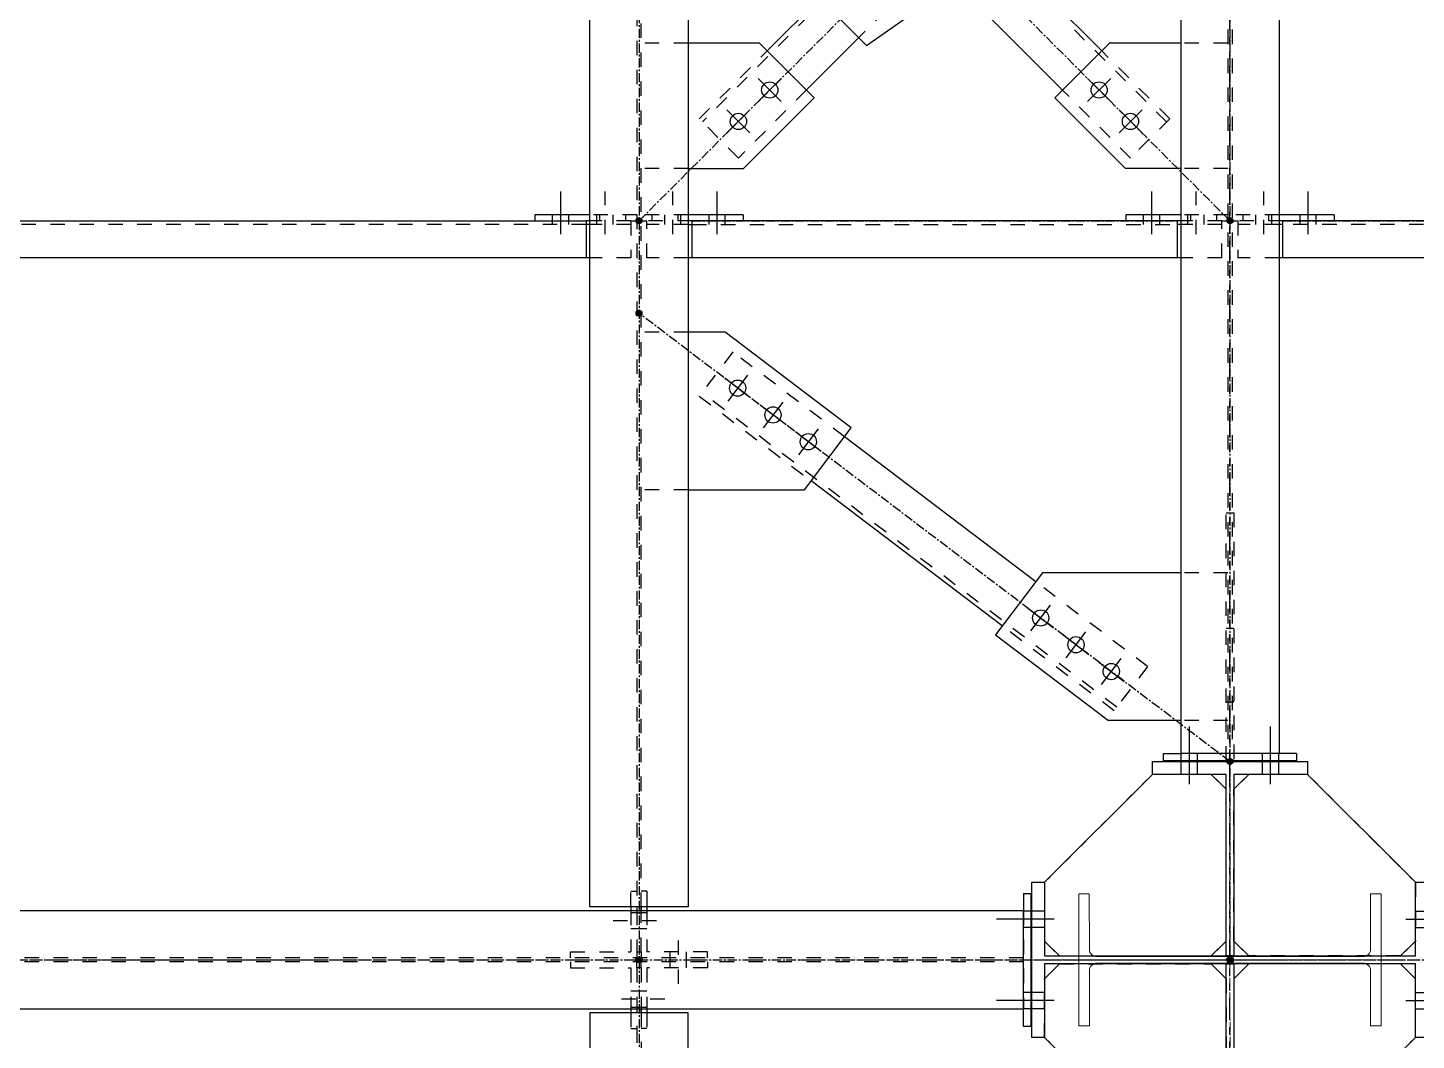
# Model space of a CAD drawing. Header units: inches. Extents: x 209270 to 234360, y -180214 to -150194.
# Drawn here: x 223884 to 225764, y -158372 to -157002 of the extents above; entities that cross this region are included whole.
import ezdxf

# ---------------------------------------------------------------- set-up
doc = ezdxf.new("R2010")
doc.units = ezdxf.units.IN
doc.header["$LTSCALE"] = 10
doc.header["$MEASUREMENT"] = 0
for name, pattern in [('CENTER', [2, 1.25, -0.25, 0.25, -0.25]), ('DXK_LINE_DOT2', [3.9198, 1.9599, -1.9599]), ('DXK_LINE_DOT5', [7.8785, 2.979, -0.9799, 0.9799, -0.9799, 0.9799, -0.9799])]:
    doc.linetypes.add(name, pattern=pattern)
for name, color, linetype in [('$AUDIT_BAD_LAYER1', 7, 'Continuous'), ('_STR_0', 7, 'Continuous'), ('_STR_1', 7, 'Continuous'), ('_STR_2', 7, 'Continuous'), ('_STR_4', 7, 'Continuous')]:
    doc.layers.add(name, color=color, linetype=linetype)
doc.layers.add('CEN', color=1, linetype='CENTER', lineweight=9)
doc.layers.add('MAIN OBJECT', color=2, linetype='Continuous', lineweight=18)

# ---------------------------------------------------------------- blocks, each defined once
blk = doc.blocks.new('A$C426f7GU6TT')
at = {"layer": 'CEN'}
for p, q in [((0, 235.7), (0, -235.7)), ((-235.7, 0), (235.7, 0))]:
    blk.add_line(p, q, dxfattribs=at)
blk.add_circle((0, 0), 5, dxfattribs=at)
at = {"layer": 'MAIN OBJECT'}
blk.add_lwpolyline([(4.4, -180.2, 0.414214), (14.6, -190.4), (89.4, -190.4), (89.4, -204.7), (-89.4, -204.7), (-89.4, -190.4), (-14.6, -190.4, 0.414214), (-4.4, -180.2), (-4.4, 180.2, 0.414214), (-14.6, 190.4), (-89.4, 190.4), (-89.4, 204.7), (89.4, 204.7), (89.4, 190.4), (14.6, 190.4, 0.414214), (4.4, 180.2), (4.4, -180.2)], format="xyb", dxfattribs=at)
blk = doc.blocks.new('GridLine-116860372-116903 - 114867')
at = {"layer": '_STR_2', "color": 7, "linetype": 'DXK_LINE_DOT5'}
blk.add_line((225511.9, -165356.7), (225511.9, -153191), dxfattribs=at)
blk = doc.blocks.new('GridLine-116860372-116906 - 114867')
at = {"layer": '_STR_2', "color": 7, "linetype": 'DXK_LINE_DOT5'}
blk.add_line((211379.7, -158263.7), (228961.1, -158263.7), dxfattribs=at)
blk = doc.blocks.new('Part-116860372-114957 - 114867')
at = {"layer": '_STR_2', "color": 2, "linetype": 'Continuous'}
for p, q in [((225506.5, -158269.1), (225506.5, -158269.1)), ((225506.5, -158514.6), (225506.5, -158269.1)), ((225506.5, -158269.1), (225517.3, -158269.1)), ((225517.3, -158269.1), (225517.3, -158269.1)), ((225517.3, -158269.1), (225517.3, -158514.6)), ((225406.9, -158514.6), (225406.9, -158514.6)), ((225406.9, -158532), (225406.9, -158514.6)), ((225406.9, -158514.6), (225506.5, -158514.6)), ((225506.5, -158514.6), (225506.5, -158514.6)), ((225517.3, -158514.6), (225517.3, -158514.6)), ((225517.3, -158514.6), (225616.9, -158514.6)), ((225616.9, -158514.6), (225616.9, -158514.6)), ((225616.9, -158514.6), (225616.9, -158532)), ((225406.9, -158532), (225406.9, -158532)), ((225616.9, -158532), (225406.9, -158532)), ((225616.9, -158532), (225616.9, -158532))]:
    blk.add_line(p, q, dxfattribs=at)
blk = doc.blocks.new('Part-116860372-114980 - 114867')
at = {"layer": '_STR_4', "linetype": 'Continuous'}
blk.add_hatch(color=4, dxfattribs=at).paths.add_polyline_path([(225511.9, -158267.7, -1), (225511.9, -158259.7, -1)])
at = {"layer": '_STR_4', "color": 4, "linetype": 'CENTER'}
blk.add_line((225511.9, -158263.7), (228511.9, -158263.7), dxfattribs=at)
at = {"layer": '_STR_4', "color": 4, "linetype": 'Continuous'}
blk.add_circle((225511.9, -158263.7), 4, dxfattribs=at)
blk = doc.blocks.new('Part-116860372-114974 - 114867')
at = {"layer": '_STR_4', "linetype": 'Continuous'}
blk.add_hatch(color=4, dxfattribs=at).paths.add_polyline_path([(224711.9, -158267.7, -1), (224711.9, -158259.7, -1)])
at = {"layer": '_STR_1', "color": 6, "linetype": 'DXK_LINE_DOT2'}
for p, q in [((224709, -155373.7), (224709, -158192.1)), ((224714.7, -158192.1), (224714.7, -156455.7)), ((224709, -158197.1), (224709, -158252.8)), ((224714.7, -158252.8), (224714.7, -158197.1)), ((224709, -158252.8), (224714.7, -158252.8))]:
    blk.add_line(p, q, dxfattribs=at)
at = {"layer": '_STR_2', "color": 2, "linetype": 'Continuous'}
for p, q in [((224645.3, -158192.1), (224645.3, -155368.7)), ((224778.5, -155368.7), (224778.5, -158192.1)), ((224778.5, -158192.1), (224645.3, -158192.1)), ((224709, -158192.1), (224709, -158197.1)), ((224714.7, -158197.1), (224714.7, -158192.1))]:
    blk.add_line(p, q, dxfattribs=at)
at = {"layer": '_STR_4', "color": 4, "linetype": 'CENTER'}
blk.add_line((224711.9, -155263.7), (224711.9, -158263.7), dxfattribs=at)
at = {"layer": '_STR_4', "color": 4, "linetype": 'Continuous'}
blk.add_circle((224711.9, -158263.7), 4, dxfattribs=at)
blk = doc.blocks.new('Part-116860372-114976 - 114867')
at = {"layer": '_STR_4', "linetype": 'Continuous'}
for points in [[(224711.9, -158267.7, -1), (224711.9, -158259.7, -1)], [(224711.9, -160067.7, -1), (224711.9, -160059.7, -1)]]:
    blk.add_hatch(color=4, dxfattribs=at).paths.add_polyline_path(points)
at = {"layer": '_STR_1', "color": 6, "linetype": 'DXK_LINE_DOT2'}
for p, q in [((224709, -158274.5), (224709, -158356.5)), ((224714.7, -158274.5), (224709, -158274.5)), ((224714.7, -158274.5), (224714.7, -158330.3)), ((224714.7, -158335.3), (224714.7, -159933.7)), ((224709, -158356.5), (224709, -159933.7)), ((224645.3, -159938.7), (224645.3, -160050.7)), ((224709, -159938.7), (224709, -160050.7)), ((224714.7, -159938.7), (224714.7, -160050.7)), ((224778.5, -159938.7), (224778.5, -160050.7)), ((224778.5, -160050.7), (224645.3, -160050.7))]:
    blk.add_line(p, q, dxfattribs=at)
at = {"layer": '_STR_2', "color": 2, "linetype": 'Continuous'}
for p, q in [((224709, -158330.3), (224709, -158335.3)), ((224714.7, -158330.3), (224714.7, -158335.3)), ((224645.3, -158335.3), (224645.3, -159938.7)), ((224778.5, -158335.3), (224645.3, -158335.3)), ((224778.5, -159938.7), (224778.5, -158335.3)), ((224778.5, -159933.7), (224645.3, -159933.7)), ((224709, -159933.7), (224709, -159938.7)), ((224714.7, -159933.7), (224714.7, -159938.7))]:
    blk.add_line(p, q, dxfattribs=at)
at = {"layer": '_STR_4', "color": 4, "linetype": 'CENTER'}
blk.add_line((224711.9, -158263.7), (224711.9, -160063.7), dxfattribs=at)
at = {"layer": '_STR_4', "color": 4, "linetype": 'Continuous'}
for centre in [(224711.9, -158263.7), (224711.9, -160063.7)]:
    blk.add_circle(centre, 4, dxfattribs=at)
blk = doc.blocks.new('Part-116860372-114956 - 114867')
at = {"layer": '_STR_4', "linetype": 'Continuous'}
blk.add_hatch(color=4, dxfattribs=at).paths.add_polyline_path([(225511.9, -158267.7, -1), (225511.9, -158259.7, -1)])
at = {"layer": '_STR_2', "color": 2, "linetype": 'Continuous'}
for p, q in [((225243.5, -158368.7), (225243.5, -158158.7)), ((225243.5, -158158.7), (225260.9, -158158.7)), ((225260.9, -158158.7), (225260.9, -158258.3)), ((225762.8, -158158.7), (225780.2, -158158.7)), ((225762.8, -158258.3), (225762.8, -158158.7)), ((225780.2, -158158.7), (225780.2, -158368.7)), ((225260.9, -158258.3), (225762.8, -158258.3)), ((225762.8, -158269.1), (225260.9, -158269.1)), ((225260.9, -158269.1), (225260.9, -158368.7)), ((225762.8, -158368.7), (225762.8, -158269.1)), ((225260.9, -158368.7), (225243.5, -158368.7)), ((225780.2, -158368.7), (225762.8, -158368.7))]:
    blk.add_line(p, q, dxfattribs=at)
at = {"layer": '_STR_4', "color": 4, "linetype": 'CENTER'}
blk.add_line((225511.9, -158263.7), (225511.9, -158263.7), dxfattribs=at)
at = {"layer": '_STR_4', "color": 4, "linetype": 'Continuous'}
blk.add_circle((225511.9, -158263.7), 4, dxfattribs=at)
blk = doc.blocks.new('Part-116860372-114958 - 114867')
at = {"layer": '_STR_2', "color": 2, "linetype": 'Continuous'}
for p, q in [((225406.9, -157995.3), (225406.9, -157995.3)), ((225406.9, -157995.3), (225616.9, -157995.3)), ((225406.9, -158012.7), (225406.9, -157995.3)), ((225406.9, -158012.7), (225406.9, -158012.7)), ((225506.5, -158012.7), (225406.9, -158012.7)), ((225506.5, -158012.7), (225506.5, -158012.7)), ((225506.5, -158258.3), (225506.5, -158012.7)), ((225517.3, -158012.7), (225517.3, -158012.7)), ((225616.9, -158012.7), (225517.3, -158012.7)), ((225517.3, -158012.7), (225517.3, -158258.3)), ((225616.9, -157995.3), (225616.9, -157995.3)), ((225616.9, -157995.3), (225616.9, -158012.7)), ((225616.9, -158012.7), (225616.9, -158012.7)), ((225506.5, -158258.3), (225506.5, -158258.3)), ((225517.3, -158258.3), (225506.5, -158258.3)), ((225517.3, -158258.3), (225517.3, -158258.3))]:
    blk.add_line(p, q, dxfattribs=at)
blk = doc.blocks.new('Part-116860372-114973 - 114867')
at = {"layer": '_STR_4', "linetype": 'Continuous'}
blk.add_hatch(color=4, dxfattribs=at).paths.add_polyline_path([(225511.9, -158267.7, -1), (225511.9, -158259.7, -1)])
at = {"layer": '_STR_1', "color": 6, "linetype": 'DXK_LINE_DOT2'}
for p, q in [((225232.5, -158260.8), (223706.9, -158260.8)), ((225232.5, -158266.5), (223706.9, -158266.5))]:
    blk.add_line(p, q, dxfattribs=at)
at = {"layer": '_STR_2', "color": 2, "linetype": 'Continuous'}
for p, q in [((225232.5, -158197.1), (223701.9, -158197.1)), ((225232.5, -158330.3), (225232.5, -158197.1)), ((225232.5, -158330.3), (223701.9, -158330.3))]:
    blk.add_line(p, q, dxfattribs=at)
at = {"layer": '_STR_4', "color": 4, "linetype": 'CENTER'}
blk.add_line((223611.9, -158263.7), (225511.9, -158263.7), dxfattribs=at)
at = {"layer": '_STR_4', "color": 4, "linetype": 'Continuous'}
blk.add_circle((225511.9, -158263.7), 4, dxfattribs=at)
blk = doc.blocks.new('Part-116860372-114975 - 114867')
at = {"layer": '_STR_4', "linetype": 'Continuous'}
blk.add_hatch(color=4, dxfattribs=at).paths.add_polyline_path([(225511.9, -158267.7, -1), (225511.9, -158259.7, -1)])
at = {"layer": '_STR_1', "color": 6, "linetype": 'DXK_LINE_DOT2'}
for p, q in [((225509, -155280.1), (225509, -157984.3)), ((225514.7, -155280.1), (225514.7, -157984.3))]:
    blk.add_line(p, q, dxfattribs=at)
at = {"layer": '_STR_2', "color": 2, "linetype": 'Continuous'}
for p, q in [((225445.3, -155280.1), (225445.3, -157984.3)), ((225578.5, -155280.1), (225578.5, -157984.3)), ((225578.5, -157984.3), (225445.3, -157984.3))]:
    blk.add_line(p, q, dxfattribs=at)
at = {"layer": '_STR_4', "color": 4, "linetype": 'CENTER'}
blk.add_line((225511.9, -155263.7), (225511.9, -158263.7), dxfattribs=at)
at = {"layer": '_STR_4', "color": 4, "linetype": 'Continuous'}
blk.add_circle((225511.9, -158263.7), 4, dxfattribs=at)
blk = doc.blocks.new('Bolt-116860372-115869 - 114867')
at = {"layer": '_STR_2', "color": 1, "linetype": 'Continuous'}
for p, q in [((225456.9, -158025.7), (225456.9, -157947.7)), ((225456.9, -158025.7), (225456.9, -157947.7)), ((225566.9, -158025.7), (225566.9, -157947.7)), ((225566.9, -158025.7), (225566.9, -157947.7)), ((225445.9, -157994.3), (225445.9, -157984.3)), ((225445.9, -157994.3), (225445.9, -157984.3)), ((225467.9, -157994.3), (225467.9, -157984.3)), ((225467.9, -157994.3), (225467.9, -157984.3)), ((225555.9, -157994.3), (225555.9, -157984.3)), ((225555.9, -157994.3), (225555.9, -157984.3)), ((225577.9, -157994.3), (225577.9, -157984.3)), ((225577.9, -157994.3), (225577.9, -157984.3)), ((225445.9, -158012.7), (225445.9, -157995.3)), ((225445.9, -158012.7), (225445.9, -157995.3)), ((225467.9, -158012.7), (225467.9, -157995.3)), ((225467.9, -158012.7), (225467.9, -157995.3)), ((225555.9, -158012.7), (225555.9, -157995.3)), ((225555.9, -158012.7), (225555.9, -157995.3)), ((225577.9, -158012.7), (225577.9, -157995.3)), ((225577.9, -158012.7), (225577.9, -157995.3))]:
    blk.add_line(p, q, dxfattribs=at)
blk = doc.blocks.new('Bolt-116860372-115446 - 114867')
at = {"layer": '_STR_1', "color": 1, "linetype": 'DXK_LINE_DOT2'}
for p, q in [((224701, -158305.5), (224709, -158305.5)), ((224709, -158305.5), (224714.7, -158305.5)), ((224714.7, -158305.5), (224722.7, -158305.5)), ((224688, -158316.5), (224756, -158316.5)), ((224701, -158327.5), (224709, -158327.5)), ((224709, -158327.5), (224714.7, -158327.5)), ((224714.7, -158327.5), (224722.7, -158327.5))]:
    blk.add_line(p, q, dxfattribs=at)
blk = doc.blocks.new('Part-116860372-115053 - 114867')
at = {"layer": '_STR_4', "linetype": 'Continuous'}
for points in [[(223611.9, -157267.7, -1), (223611.9, -157259.7, -1)], [(224711.9, -157267.7, -1), (224711.9, -157259.7, -1)]]:
    blk.add_hatch(color=4, dxfattribs=at).paths.add_polyline_path(points)
at = {"layer": '_STR_1', "color": 6, "linetype": 'DXK_LINE_DOT2'}
for p, q in [((223624.2, -157263.7), (223624.2, -157283.7)), ((223624.2, -157263.7), (223706.9, -157263.7)), ((223701.9, -157268.7), (223624.2, -157268.7)), ((224640.3, -157268.7), (223706.9, -157268.7)), ((224701, -157263.7), (224640.3, -157263.7)), ((224701, -157268.7), (224645.3, -157268.7)), ((224701, -157263.7), (224701, -157313.7)), ((223624.2, -157283.7), (223674.2, -157283.7)), ((223674.2, -157283.7), (223674.2, -157313.7)), ((223701.9, -157313.7), (223674.2, -157313.7)), ((224701, -157313.7), (224645.3, -157313.7))]:
    blk.add_line(p, q, dxfattribs=at)
at = {"layer": '_STR_2', "color": 2, "linetype": 'Continuous'}
for p, q in [((223706.9, -157268.7), (223701.9, -157268.7)), ((223706.9, -157313.7), (223706.9, -157263.7)), ((223706.9, -157263.7), (224640.3, -157263.7)), ((224640.3, -157263.7), (224640.3, -157313.7)), ((224645.3, -157268.7), (224640.3, -157268.7)), ((224645.3, -157313.7), (223701.9, -157313.7))]:
    blk.add_line(p, q, dxfattribs=at)
at = {"layer": '_STR_4', "color": 4, "linetype": 'CENTER'}
for p, q in [((223611.9, -157263.7), (223624.2, -157263.7)), ((223706.9, -157263.7), (224640.3, -157263.7)), ((224701, -157263.7), (224711.9, -157263.7))]:
    blk.add_line(p, q, dxfattribs=at)
at = {"layer": '_STR_4', "color": 4, "linetype": 'Continuous'}
for centre in [(223611.9, -157263.7), (224711.9, -157263.7)]:
    blk.add_circle(centre, 4, dxfattribs=at)
blk = doc.blocks.new('Part-116860372-115054 - 114867')
at = {"layer": '_STR_4', "linetype": 'Continuous'}
for points in [[(224711.9, -157267.7, -1), (224711.9, -157259.7, -1)], [(225511.9, -157267.7, -1), (225511.9, -157259.7, -1)]]:
    blk.add_hatch(color=4, dxfattribs=at).paths.add_polyline_path(points)
at = {"layer": '_STR_1', "color": 6, "linetype": 'DXK_LINE_DOT2'}
for p, q in [((224722.7, -157313.7), (224722.7, -157263.7)), ((224783.5, -157263.7), (224722.7, -157263.7)), ((224778.5, -157268.7), (224722.7, -157268.7)), ((224783.5, -157268.7), (225440.3, -157268.7)), ((225501, -157263.7), (225440.3, -157263.7)), ((225501, -157268.7), (225445.3, -157268.7)), ((225501, -157313.7), (225501, -157263.7)), ((224778.5, -157313.7), (224722.7, -157313.7)), ((225501, -157313.7), (225445.3, -157313.7))]:
    blk.add_line(p, q, dxfattribs=at)
at = {"layer": '_STR_2', "color": 2, "linetype": 'Continuous'}
for p, q in [((224778.5, -157268.7), (224783.5, -157268.7)), ((225440.3, -157263.7), (224783.5, -157263.7)), ((224783.5, -157263.7), (224783.5, -157313.7)), ((225440.3, -157263.7), (225440.3, -157313.7)), ((225445.3, -157268.7), (225440.3, -157268.7)), ((225445.3, -157313.7), (224778.5, -157313.7))]:
    blk.add_line(p, q, dxfattribs=at)
at = {"layer": '_STR_4', "color": 4, "linetype": 'CENTER'}
for p, q in [((224711.9, -157263.7), (224722.7, -157263.7)), ((224783.5, -157263.7), (225440.3, -157263.7)), ((225501, -157263.7), (225511.9, -157263.7))]:
    blk.add_line(p, q, dxfattribs=at)
at = {"layer": '_STR_4', "color": 4, "linetype": 'Continuous'}
for centre in [(224711.9, -157263.7), (225511.9, -157263.7)]:
    blk.add_circle(centre, 4, dxfattribs=at)
blk = doc.blocks.new('Part-116860372-115055 - 114867')
at = {"layer": '_STR_4', "linetype": 'Continuous'}
for points in [[(225511.9, -157267.7, -1), (225511.9, -157259.7, -1)], [(226511.9, -157267.7, -1), (226511.9, -157259.7, -1)]]:
    blk.add_hatch(color=4, dxfattribs=at).paths.add_polyline_path(points)
at = {"layer": '_STR_1', "color": 6, "linetype": 'DXK_LINE_DOT2'}
for p, q in [((225522.7, -157263.7), (225522.7, -157313.7)), ((225583.5, -157263.7), (225522.7, -157263.7)), ((225578.5, -157268.7), (225522.7, -157268.7)), ((226440.3, -157268.7), (225583.5, -157268.7)), ((226440.3, -157263.7), (226501, -157263.7)), ((226501, -157268.7), (226445.3, -157268.7)), ((226501, -157263.7), (226501, -157313.7)), ((225578.5, -157313.7), (225522.7, -157313.7)), ((226501, -157313.7), (226445.3, -157313.7))]:
    blk.add_line(p, q, dxfattribs=at)
at = {"layer": '_STR_2', "color": 2, "linetype": 'Continuous'}
for p, q in [((225583.5, -157268.7), (225578.5, -157268.7)), ((226440.3, -157263.7), (225583.5, -157263.7)), ((225583.5, -157313.7), (225583.5, -157263.7)), ((226440.3, -157263.7), (226440.3, -157313.7)), ((226445.3, -157268.7), (226440.3, -157268.7)), ((226445.3, -157313.7), (225578.5, -157313.7))]:
    blk.add_line(p, q, dxfattribs=at)
at = {"layer": '_STR_4', "color": 4, "linetype": 'CENTER'}
for p, q in [((225511.9, -157263.7), (225522.7, -157263.7)), ((225583.5, -157263.7), (226440.3, -157263.7)), ((226501, -157263.7), (226511.9, -157263.7))]:
    blk.add_line(p, q, dxfattribs=at)
at = {"layer": '_STR_4', "color": 4, "linetype": 'Continuous'}
for centre in [(225511.9, -157263.7), (226511.9, -157263.7)]:
    blk.add_circle(centre, 4, dxfattribs=at)
blk = doc.blocks.new('Bolt-116860372-115450 - 114867')
at = {"layer": '_STR_1', "color": 1, "linetype": 'DXK_LINE_DOT2'}
for p, q in [((224709, -158199.8), (224701, -158199.8)), ((224714.7, -158199.8), (224709, -158199.8)), ((224722.7, -158199.8), (224714.7, -158199.8)), ((224735.7, -158210.8), (224667.7, -158210.8)), ((224709, -158221.8), (224701, -158221.8)), ((224714.7, -158221.8), (224709, -158221.8)), ((224722.7, -158221.8), (224714.7, -158221.8))]:
    blk.add_line(p, q, dxfattribs=at)
blk = doc.blocks.new('Part-116860372-116243 - 114867')
at = {"layer": '_STR_1', "color": 6, "linetype": 'DXK_LINE_DOT2'}
for p, q in [((225509, -157740), (225445.3, -157740)), ((225509, -157939.8), (225445.3, -157939.8))]:
    blk.add_line(p, q, dxfattribs=at)
at = {"layer": '_STR_2', "color": 2, "linetype": 'Continuous'}
for p, q in [((225257.9, -157740), (225194.5, -157823.7)), ((225445.3, -157740), (225257.9, -157740)), ((225194.5, -157823.7), (225347.5, -157939.8)), ((225445.3, -157939.8), (225347.5, -157939.8))]:
    blk.add_line(p, q, dxfattribs=at)
blk = doc.blocks.new('Bolt-116860372-115742 - 114867')
at = {"layer": '_STR_1', "color": 1, "linetype": 'DXK_LINE_DOT2'}
for p, q in [((225466, -157281.7), (225466, -157223.7)), ((225455, -157263.7), (225455, -157255.7)), ((225477, -157263.7), (225477, -157255.7)), ((225455, -157268.7), (225455, -157263.7)), ((225477, -157268.7), (225477, -157263.7))]:
    blk.add_line(p, q, dxfattribs=at)
at = {"layer": '_STR_2', "color": 1, "linetype": 'Continuous'}
for p, q in [((225406, -157281.7), (225406, -157223.7)), ((225395, -157263.7), (225395, -157255.7)), ((225417, -157263.7), (225417, -157255.7)), ((225395, -157268.7), (225395, -157263.7)), ((225417, -157268.7), (225417, -157263.7))]:
    blk.add_line(p, q, dxfattribs=at)
blk = doc.blocks.new('Part-116860372-115083 - 114867')
at = {"layer": '_STR_4', "linetype": 'Continuous'}
for points in [[(224711.9, -157392.7, -1), (224711.9, -157384.7, -1)], [(225511.9, -157999.3, -1), (225511.9, -157991.3, -1)]]:
    blk.add_hatch(color=4, dxfattribs=at).paths.add_polyline_path(points)
at = {"layer": '_STR_1', "color": 6, "linetype": 'DXK_LINE_DOT2'}
for p, q in [((224838.8, -157441), (224793.5, -157500.8)), ((224990.2, -157555.8), (224838.8, -157441)), ((224793.5, -157500.8), (224944.9, -157615.6)), ((225358.6, -157921.8), (224797.1, -157496)), ((225400.3, -157866.8), (225248.9, -157752)), ((225354.9, -157926.5), (225203.5, -157811.7)), ((225400.3, -157866.8), (225354.9, -157926.5))]:
    blk.add_line(p, q, dxfattribs=at)
at = {"layer": '_STR_2', "color": 2, "linetype": 'Continuous'}
for p, q in [((225248.9, -157752), (224990.2, -157555.8)), ((225203.5, -157811.7), (224944.9, -157615.6))]:
    blk.add_line(p, q, dxfattribs=at)
at = {"layer": '_STR_4', "color": 4, "linetype": 'CENTER'}
blk.add_line((225511.9, -157995.3), (224711.9, -157388.7), dxfattribs=at)
at = {"layer": '_STR_4', "color": 4, "linetype": 'Continuous'}
for centre in [(224711.9, -157388.7), (225511.9, -157995.3)]:
    blk.add_circle(centre, 4, dxfattribs=at)
blk = doc.blocks.new('Part-116860372-115084 - 114867')
at = {"layer": '_STR_4', "linetype": 'Continuous'}
for points in [[(225113.6, -156865.9, -1), (225113.6, -156857.9, -1)], [(224711.9, -157267.7, -1), (224711.9, -157259.7, -1)]]:
    blk.add_hatch(color=4, dxfattribs=at).paths.add_polyline_path(points)
at = {"layer": '_STR_1', "color": 6, "linetype": 'DXK_LINE_DOT2'}
for p, q in [((225052.5, -156875), (224797.7, -157129.8)), ((225048.2, -156870.8), (224956.3, -156962.7)), ((225048.2, -156870.8), (225101.3, -156923.8)), ((225101.3, -156923.8), (225009.3, -157015.7)), ((224793.5, -157125.5), (224885.4, -157033.6)), ((224938.4, -157086.6), (224846.5, -157178.6)), ((224846.5, -157178.6), (224793.5, -157125.5))]:
    blk.add_line(p, q, dxfattribs=at)
at = {"layer": '_STR_2', "color": 2, "linetype": 'Continuous'}
for p, q in [((224956.3, -156962.7), (224885.4, -157033.6)), ((225009.3, -157015.7), (224938.4, -157086.6))]:
    blk.add_line(p, q, dxfattribs=at)
at = {"layer": '_STR_4', "color": 4, "linetype": 'CENTER'}
blk.add_line((224711.9, -157263.7), (225113.6, -156861.9), dxfattribs=at)
at = {"layer": '_STR_4', "color": 4, "linetype": 'Continuous'}
for centre in [(225113.6, -156861.9), (224711.9, -157263.7)]:
    blk.add_circle(centre, 4, dxfattribs=at)
blk = doc.blocks.new('Part-116860372-115085 - 114867')
at = {"layer": '_STR_4', "linetype": 'Continuous'}
for points in [[(224711.9, -156467.7, -1), (224711.9, -156459.7, -1)], [(225511.9, -157267.7, -1), (225511.9, -157259.7, -1)]]:
    blk.add_hatch(color=4, dxfattribs=at).paths.add_polyline_path(points)
at = {"layer": '_STR_1', "color": 6, "linetype": 'DXK_LINE_DOT2'}
for p, q in [((224846.5, -156541.8), (224793.5, -156594.8)), ((225426, -157129.8), (224842.3, -156546)), ((224938.4, -156633.7), (224846.5, -156541.8)), ((224885.4, -156686.7), (224793.5, -156594.8)), ((225193.6, -156888.8), (225083.2, -156778.4)), ((225140.5, -156941.9), (225030.1, -156831.5)), ((225430.3, -157125.5), (225338.3, -157033.6)), ((225377.2, -157178.6), (225285.3, -157086.6)), ((225430.3, -157125.5), (225377.2, -157178.6))]:
    blk.add_line(p, q, dxfattribs=at)
at = {"layer": '_STR_2', "color": 2, "linetype": 'Continuous'}
for p, q in [((225083.2, -156778.4), (224938.4, -156633.7)), ((225030.1, -156831.5), (224885.4, -156686.7)), ((225338.3, -157033.6), (225193.6, -156888.8)), ((225285.3, -157086.6), (225140.5, -156941.9))]:
    blk.add_line(p, q, dxfattribs=at)
at = {"layer": '_STR_4', "color": 4, "linetype": 'CENTER'}
blk.add_line((224711.9, -156463.7), (225511.9, -157263.7), dxfattribs=at)
at = {"layer": '_STR_4', "color": 4, "linetype": 'Continuous'}
for centre in [(224711.9, -156463.7), (225511.9, -157263.7)]:
    blk.add_circle(centre, 4, dxfattribs=at)
blk = doc.blocks.new('Part-116860372-157499 - 114867')
at = {"layer": '_STR_1', "color": 6, "linetype": 'DXK_LINE_DOT2'}
for p, q in [((225537.3, -158269.1), (225517.3, -158289.1)), ((225762.8, -158289.1), (225742.8, -158269.1)), ((225616.9, -158514.6), (225762.8, -158368.7)), ((225517.3, -158494.6), (225537.3, -158514.6))]:
    blk.add_line(p, q, dxfattribs=at)
blk = doc.blocks.new('Bolt-116860372-115738 - 114867')
at = {"layer": '_STR_1', "color": 1, "linetype": 'DXK_LINE_DOT2'}
for p, q in [((225557.7, -157281.7), (225557.7, -157223.7)), ((225546.7, -157263.7), (225546.7, -157255.7)), ((225568.7, -157263.7), (225568.7, -157255.7)), ((225546.7, -157268.7), (225546.7, -157263.7)), ((225568.7, -157268.7), (225568.7, -157263.7))]:
    blk.add_line(p, q, dxfattribs=at)
at = {"layer": '_STR_2', "color": 1, "linetype": 'Continuous'}
for p, q in [((225617.7, -157281.7), (225617.7, -157223.7)), ((225606.7, -157263.7), (225606.7, -157255.7)), ((225628.7, -157263.7), (225628.7, -157255.7)), ((225606.7, -157268.7), (225606.7, -157263.7)), ((225628.7, -157268.7), (225628.7, -157263.7))]:
    blk.add_line(p, q, dxfattribs=at)
blk = doc.blocks.new('Bolt-116860372-116631 - 114867')
at = {"layer": '_STR_2', "color": 1, "linetype": 'Continuous'}
for p, q in [((225242.5, -158197.7), (225232.5, -158197.7)), ((225242.5, -158197.7), (225232.5, -158197.7)), ((225260.9, -158197.7), (225243.5, -158197.7)), ((225260.9, -158197.7), (225243.5, -158197.7)), ((225273.9, -158208.7), (225195.9, -158208.7)), ((225273.9, -158208.7), (225195.9, -158208.7)), ((225242.5, -158219.7), (225232.5, -158219.7)), ((225242.5, -158219.7), (225232.5, -158219.7)), ((225260.9, -158219.7), (225243.5, -158219.7)), ((225260.9, -158219.7), (225243.5, -158219.7)), ((225242.5, -158307.7), (225232.5, -158307.7)), ((225242.5, -158307.7), (225232.5, -158307.7)), ((225260.9, -158307.7), (225243.5, -158307.7)), ((225260.9, -158307.7), (225243.5, -158307.7)), ((225273.9, -158318.7), (225195.9, -158318.7)), ((225273.9, -158318.7), (225195.9, -158318.7)), ((225242.5, -158329.7), (225232.5, -158329.7)), ((225242.5, -158329.7), (225232.5, -158329.7)), ((225260.9, -158329.7), (225243.5, -158329.7)), ((225260.9, -158329.7), (225243.5, -158329.7))]:
    blk.add_line(p, q, dxfattribs=at)
blk = doc.blocks.new('Part-116860372-115444 - 114867')
at = {"layer": '_STR_1', "color": 6, "linetype": 'DXK_LINE_DOT2'}
for p, q in [((224714.7, -158274.5), (224714.7, -158266.5)), ((224804.7, -158274.5), (224722.7, -158274.5)), ((224722.7, -158274.5), (224722.7, -158330.3)), ((224804.7, -158266.5), (224804.7, -158274.5)), ((224714.7, -158335.3), (224714.7, -158330.3)), ((224722.7, -158335.3), (224722.7, -158356.5)), ((224722.7, -158356.5), (224714.7, -158356.5))]:
    blk.add_line(p, q, dxfattribs=at)
at = {"layer": '_STR_2', "color": 2, "linetype": 'Continuous'}
blk.add_line((224722.7, -158330.3), (224722.7, -158335.3), dxfattribs=at)
blk = doc.blocks.new('Part-116860372-115445 - 114867')
at = {"layer": '_STR_1', "color": 6, "linetype": 'DXK_LINE_DOT2'}
for p, q in [((224619, -158266.5), (224619, -158274.5)), ((224619, -158274.5), (224701, -158274.5)), ((224701, -158274.5), (224701, -158330.3)), ((224709, -158274.5), (224709, -158266.5)), ((224701, -158335.3), (224701, -158356.5)), ((224701, -158356.5), (224709, -158356.5))]:
    blk.add_line(p, q, dxfattribs=at)
at = {"layer": '_STR_2', "color": 2, "linetype": 'Continuous'}
blk.add_line((224701, -158330.3), (224701, -158335.3), dxfattribs=at)
blk = doc.blocks.new('Part-116860372-115448 - 114867')
at = {"layer": '_STR_1', "color": 6, "linetype": 'DXK_LINE_DOT2'}
for p, q in [((224701, -158192.1), (224701, -158170.8)), ((224701, -158170.8), (224709, -158170.8)), ((224701, -158197.1), (224701, -158252.8)), ((224709, -158192.1), (224709, -158197.1)), ((224619, -158260.8), (224619, -158252.8)), ((224619, -158252.8), (224701, -158252.8)), ((224709, -158252.8), (224709, -158260.8))]:
    blk.add_line(p, q, dxfattribs=at)
at = {"layer": '_STR_2', "color": 2, "linetype": 'Continuous'}
blk.add_line((224701, -158192.1), (224701, -158197.1), dxfattribs=at)
blk = doc.blocks.new('Part-116860372-115449 - 114867')
at = {"layer": '_STR_1', "color": 6, "linetype": 'DXK_LINE_DOT2'}
for p, q in [((224722.7, -158170.8), (224714.7, -158170.8)), ((224722.7, -158170.8), (224722.7, -158192.1)), ((224714.7, -158192.1), (224714.7, -158197.1)), ((224722.7, -158197.1), (224722.7, -158252.8)), ((224714.7, -158252.8), (224714.7, -158260.8)), ((224804.7, -158252.8), (224722.7, -158252.8)), ((224804.7, -158260.8), (224804.7, -158252.8))]:
    blk.add_line(p, q, dxfattribs=at)
at = {"layer": '_STR_2', "color": 2, "linetype": 'Continuous'}
blk.add_line((224722.7, -158192.1), (224722.7, -158197.1), dxfattribs=at)
blk = doc.blocks.new('Bolt-116860372-115459 - 114867')
at = {"layer": '_STR_1', "color": 1, "linetype": 'DXK_LINE_DOT2'}
for p, q in [((224764.7, -158237.3), (224764.7, -158310.3)), ((224753.7, -158252.8), (224753.7, -158260.8)), ((224775.7, -158252.8), (224775.7, -158260.8)), ((224753.7, -158260.8), (224753.7, -158266.5)), ((224753.7, -158266.5), (224753.7, -158274.5)), ((224775.7, -158260.8), (224775.7, -158266.5)), ((224775.7, -158266.5), (224775.7, -158274.5))]:
    blk.add_line(p, q, dxfattribs=at)
blk = doc.blocks.new('Part-116860372-116191 - 114867')
at = {"layer": '_STR_1', "color": 6, "linetype": 'DXK_LINE_DOT2'}
for p, q in [((225509, -157023), (225445.3, -157023)), ((225509, -157193), (225445.3, -157193))]:
    blk.add_line(p, q, dxfattribs=at)
at = {"layer": '_STR_2', "color": 2, "linetype": 'Continuous'}
for p, q in [((225348.9, -157023), (225274.7, -157097.2)), ((225445.3, -157023), (225348.9, -157023)), ((225370.5, -157193), (225274.7, -157097.2)), ((225445.3, -157193), (225370.5, -157193))]:
    blk.add_line(p, q, dxfattribs=at)
blk = doc.blocks.new('Part-116860372-149975 - 114867')
at = {"layer": '_STR_1', "color": 6, "linetype": 'DXK_LINE_DOT2'}
for p, q in [((225616.9, -158012.7), (225537.3, -158012.7)), ((225517.3, -158238.3), (225517.3, -158032.7)), ((225762.8, -158158.7), (225762.8, -158238.3)), ((225742.8, -158258.3), (225537.3, -158258.3))]:
    blk.add_line(p, q, dxfattribs=at)
at = {"layer": '_STR_2', "color": 2, "linetype": 'Continuous'}
for p, q in [((225537.3, -158012.7), (225517.3, -158032.7)), ((225616.9, -158012.7), (225762.8, -158158.7)), ((225537.3, -158258.3), (225517.3, -158238.3)), ((225762.8, -158238.3), (225742.8, -158258.3))]:
    blk.add_line(p, q, dxfattribs=at)
blk = doc.blocks.new('Bolt-116860372-116244 - 114867')
at = {"layer": '_STR_2', "color": 1, "linetype": 'Continuous'}
for p, q in [((225242.3, -157818.5), (225268.9, -157783.5)), ((225238.1, -157787.7), (225273.1, -157814.3)), ((225285.9, -157824), (225320.9, -157850.6)), ((225290.1, -157854.8), (225316.7, -157819.7)), ((225333.7, -157860.2), (225368.8, -157886.8)), ((225337.9, -157891.1), (225364.5, -157856))]:
    blk.add_line(p, q, dxfattribs=at)
for centre in [(225255.6, -157801), (225303.4, -157837.3), (225351.2, -157873.5)]:
    blk.add_circle(centre, 11, dxfattribs=at)
blk = doc.blocks.new('Part-116860372-115739 - 114867')
at = {"layer": '_STR_1', "color": 6, "linetype": 'DXK_LINE_DOT2'}
for p, q in [((224778.5, -157255.7), (224714.7, -157255.7)), ((224729.7, -157263.7), (224729.7, -157255.7)), ((224764.7, -157263.7), (224764.7, -157255.7))]:
    blk.add_line(p, q, dxfattribs=at)
at = {"layer": '_STR_2', "color": 2, "linetype": 'Continuous'}
for p, q in [((224852.7, -157255.7), (224778.5, -157255.7)), ((224852.7, -157255.7), (224852.7, -157263.7)), ((224783.5, -157263.7), (224778.5, -157263.7))]:
    blk.add_line(p, q, dxfattribs=at)
blk = doc.blocks.new('Part-116860372-115743 - 114867')
at = {"layer": '_STR_1', "color": 6, "linetype": 'DXK_LINE_DOT2'}
for p, q in [((224709, -157255.7), (224645.3, -157255.7)), ((224659, -157263.7), (224659, -157255.7)), ((224694, -157263.7), (224694, -157255.7)), ((224709, -157255.7), (224709, -157263.7))]:
    blk.add_line(p, q, dxfattribs=at)
at = {"layer": '_STR_2', "color": 2, "linetype": 'Continuous'}
for p, q in [((224645.3, -157255.7), (224571, -157255.7)), ((224571, -157255.7), (224571, -157263.7)), ((224645.3, -157263.7), (224640.3, -157263.7))]:
    blk.add_line(p, q, dxfattribs=at)
blk = doc.blocks.new('Part-116860372-115737 - 114867')
at = {"layer": '_STR_1', "color": 6, "linetype": 'DXK_LINE_DOT2'}
for p, q in [((225578.5, -157255.7), (225514.7, -157255.7)), ((225529.7, -157263.7), (225529.7, -157255.7)), ((225564.7, -157263.7), (225564.7, -157255.7))]:
    blk.add_line(p, q, dxfattribs=at)
at = {"layer": '_STR_2', "color": 2, "linetype": 'Continuous'}
for p, q in [((225652.7, -157255.7), (225578.5, -157255.7)), ((225652.7, -157255.7), (225652.7, -157263.7)), ((225583.5, -157263.7), (225578.5, -157263.7))]:
    blk.add_line(p, q, dxfattribs=at)
blk = doc.blocks.new('Bolt-116860372-115740 - 114867')
at = {"layer": '_STR_1', "color": 1, "linetype": 'DXK_LINE_DOT2'}
for p, q in [((224757.7, -157281.7), (224757.7, -157223.7)), ((224746.7, -157263.7), (224746.7, -157255.7)), ((224768.7, -157263.7), (224768.7, -157255.7)), ((224746.7, -157268.7), (224746.7, -157263.7)), ((224768.7, -157268.7), (224768.7, -157263.7))]:
    blk.add_line(p, q, dxfattribs=at)
at = {"layer": '_STR_2', "color": 1, "linetype": 'Continuous'}
for p, q in [((224817.7, -157281.7), (224817.7, -157223.7)), ((224806.7, -157263.7), (224806.7, -157255.7)), ((224828.7, -157263.7), (224828.7, -157255.7)), ((224806.7, -157268.7), (224806.7, -157263.7)), ((224828.7, -157268.7), (224828.7, -157263.7))]:
    blk.add_line(p, q, dxfattribs=at)
blk = doc.blocks.new('Part-116860372-115741 - 114867')
at = {"layer": '_STR_1', "color": 6, "linetype": 'DXK_LINE_DOT2'}
for p, q in [((225509, -157255.7), (225445.3, -157255.7)), ((225459, -157263.7), (225459, -157255.7)), ((225494, -157263.7), (225494, -157255.7)), ((225509, -157255.7), (225509, -157263.7))]:
    blk.add_line(p, q, dxfattribs=at)
at = {"layer": '_STR_2', "color": 2, "linetype": 'Continuous'}
for p, q in [((225445.3, -157255.7), (225371, -157255.7)), ((225371, -157255.7), (225371, -157263.7)), ((225445.3, -157263.7), (225440.3, -157263.7))]:
    blk.add_line(p, q, dxfattribs=at)
blk = doc.blocks.new('Bolt-116860372-115744 - 114867')
at = {"layer": '_STR_1', "color": 1, "linetype": 'DXK_LINE_DOT2'}
for p, q in [((224666, -157281.7), (224666, -157223.7)), ((224655, -157263.7), (224655, -157255.7)), ((224677, -157263.7), (224677, -157255.7)), ((224655, -157268.7), (224655, -157263.7)), ((224677, -157268.7), (224677, -157263.7))]:
    blk.add_line(p, q, dxfattribs=at)
at = {"layer": '_STR_2', "color": 1, "linetype": 'Continuous'}
for p, q in [((224606, -157281.7), (224606, -157223.7)), ((224595, -157263.7), (224595, -157255.7)), ((224617, -157263.7), (224617, -157255.7)), ((224595, -157268.7), (224595, -157263.7)), ((224617, -157268.7), (224617, -157263.7))]:
    blk.add_line(p, q, dxfattribs=at)
blk = doc.blocks.new('Bolt-116860372-116628 - 114867')
at = {"layer": '_STR_2', "color": 1, "linetype": 'Continuous'}
for p, q in [((225762.8, -158197.7), (225780.2, -158197.7)), ((225762.8, -158197.7), (225780.2, -158197.7)), ((225781.2, -158197.7), (225791.2, -158197.7)), ((225781.2, -158197.7), (225791.2, -158197.7)), ((225749.8, -158208.7), (225827.8, -158208.7)), ((225749.8, -158208.7), (225827.8, -158208.7)), ((225762.8, -158219.7), (225780.2, -158219.7)), ((225762.8, -158219.7), (225780.2, -158219.7)), ((225781.2, -158219.7), (225791.2, -158219.7)), ((225781.2, -158219.7), (225791.2, -158219.7)), ((225762.8, -158307.7), (225780.2, -158307.7)), ((225762.8, -158307.7), (225780.2, -158307.7)), ((225781.2, -158307.7), (225791.2, -158307.7)), ((225781.2, -158307.7), (225791.2, -158307.7)), ((225749.8, -158318.7), (225827.8, -158318.7)), ((225749.8, -158318.7), (225827.8, -158318.7)), ((225762.8, -158329.7), (225780.2, -158329.7)), ((225762.8, -158329.7), (225780.2, -158329.7)), ((225781.2, -158329.7), (225791.2, -158329.7)), ((225781.2, -158329.7), (225791.2, -158329.7))]:
    blk.add_line(p, q, dxfattribs=at)
blk = doc.blocks.new('Part-116860372-115868 - 114867')
at = {"layer": '_STR_1', "color": 6, "linetype": 'DXK_LINE_DOT2'}
blk.add_line((225578.5, -157984.3), (225445.3, -157984.3), dxfattribs=at)
at = {"layer": '_STR_2', "color": 2, "linetype": 'Continuous'}
for p, q in [((225421.9, -157994.3), (225421.9, -157984.3)), ((225421.9, -157984.3), (225445.3, -157984.3)), ((225601.9, -157984.3), (225578.5, -157984.3)), ((225601.9, -157984.3), (225601.9, -157994.3)), ((225601.9, -157994.3), (225421.9, -157994.3))]:
    blk.add_line(p, q, dxfattribs=at)
blk = doc.blocks.new('Part-116860372-115896 - 114867')
at = {"layer": '_STR_1', "color": 6, "linetype": 'DXK_LINE_DOT2'}
for p, q in [((225506.9, -157658.7), (225516.9, -157658.7)), ((225506.9, -157994.3), (225506.9, -157658.7)), ((225516.9, -157658.7), (225516.9, -157994.3)), ((225506.9, -157814.9), (225516.9, -157814.9)), ((225506.9, -157914.5), (225516.9, -157914.5)), ((225516.9, -157995.3), (225506.9, -157995.3))]:
    blk.add_line(p, q, dxfattribs=at)
at = {"layer": '_STR_2', "color": 2, "linetype": 'Continuous'}
for p, q in [((225506.9, -157994.3), (225506.9, -157995.3)), ((225516.9, -157994.3), (225516.9, -157995.3))]:
    blk.add_line(p, q, dxfattribs=at)
blk = doc.blocks.new('Part-116860372-157497 - 114867')
at = {"layer": '_STR_1', "color": 6, "linetype": 'DXK_LINE_DOT2'}
for p, q in [((225517.3, -158032.7), (225537.3, -158012.7)), ((225616.9, -158012.7), (225762.8, -158158.7)), ((225537.3, -158258.3), (225517.3, -158238.3)), ((225762.8, -158238.3), (225742.8, -158258.3))]:
    blk.add_line(p, q, dxfattribs=at)
blk = doc.blocks.new('Bolt-116860372-116241 - 114867')
at = {"layer": '_STR_2', "color": 1, "linetype": 'Continuous'}
for p, q in [((224863, -157503.3), (224828, -157476.7)), ((224858.8, -157472.5), (224832.2, -157507.6)), ((224910.9, -157539.6), (224875.8, -157513)), ((224906.6, -157508.8), (224880, -157543.8)), ((224958.7, -157575.8), (224923.6, -157549.3)), ((224954.4, -157545), (224927.8, -157580.1))]:
    blk.add_line(p, q, dxfattribs=at)
for centre in [(224845.5, -157490), (224893.3, -157526.3), (224941.1, -157562.5)]:
    blk.add_circle(centre, 11, dxfattribs=at)
blk = doc.blocks.new('Part-116860372-116188 - 114867')
at = {"layer": '_STR_1', "color": 6, "linetype": 'DXK_LINE_DOT2'}
for p, q in [((224778.5, -157023), (224714.7, -157023)), ((224778.5, -157193), (224714.7, -157193))]:
    blk.add_line(p, q, dxfattribs=at)
at = {"layer": '_STR_2', "color": 2, "linetype": 'Continuous'}
for p, q in [((224874.8, -157023), (224778.5, -157023)), ((224949, -157097.2), (224874.8, -157023)), ((224853.3, -157193), (224949, -157097.2)), ((224778.5, -157193), (224853.3, -157193))]:
    blk.add_line(p, q, dxfattribs=at)
blk = doc.blocks.new('Bolt-116860372-116189 - 114867')
at = {"layer": '_STR_2', "color": 1, "linetype": 'Continuous'}
for p, q in [((224904.5, -157071.1), (224873.4, -157102.2)), ((224873.4, -157071.1), (224904.5, -157102.2)), ((224862, -157113.5), (224830.9, -157144.6)), ((224830.9, -157113.5), (224862, -157144.6))]:
    blk.add_line(p, q, dxfattribs=at)
for centre in [(224888.9, -157086.6), (224846.5, -157129.1)]:
    blk.add_circle(centre, 11, dxfattribs=at)
blk = doc.blocks.new('Bolt-116860372-116192 - 114867')
at = {"layer": '_STR_2', "color": 1, "linetype": 'Continuous'}
for p, q in [((225319.2, -157071.1), (225350.4, -157102.2)), ((225319.2, -157102.2), (225350.4, -157071.1)), ((225361.7, -157113.5), (225392.8, -157144.6)), ((225361.7, -157144.6), (225392.8, -157113.5))]:
    blk.add_line(p, q, dxfattribs=at)
for centre in [(225334.8, -157086.6), (225377.2, -157129.1)]:
    blk.add_circle(centre, 11, dxfattribs=at)
blk = doc.blocks.new('Part-116860372-116198 - 114867')
at = {"layer": '_STR_2', "color": 2, "linetype": 'Continuous'}
for p, q in [((225203.8, -156694), (225083.2, -156778.4)), ((225203.8, -156694), (225278, -156768.2)), ((225193.6, -156888.8), (225278, -156768.2)), ((225083.2, -156778.4), (225030.1, -156831.5)), ((225030.1, -156831.5), (224945.7, -156952.1)), ((225140.5, -156941.9), (225193.6, -156888.8)), ((225019.9, -157026.3), (224945.7, -156952.1)), ((225019.9, -157026.3), (225140.5, -156941.9))]:
    blk.add_line(p, q, dxfattribs=at)
blk = doc.blocks.new('Part-116860372-149974 - 114867')
at = {"layer": '_STR_1', "color": 6, "linetype": 'DXK_LINE_DOT2'}
for p, q in [((225486.5, -158012.7), (225406.9, -158012.7)), ((225506.5, -158238.3), (225506.5, -158032.7)), ((225260.9, -158158.7), (225260.9, -158238.3)), ((225280.9, -158258.3), (225486.5, -158258.3))]:
    blk.add_line(p, q, dxfattribs=at)
at = {"layer": '_STR_2', "color": 2, "linetype": 'Continuous'}
for p, q in [((225406.9, -158012.7), (225260.9, -158158.7)), ((225506.5, -158032.7), (225486.5, -158012.7)), ((225260.9, -158238.3), (225280.9, -158258.3)), ((225486.5, -158258.3), (225506.5, -158238.3))]:
    blk.add_line(p, q, dxfattribs=at)
blk = doc.blocks.new('Part-116860372-116240 - 114867')
at = {"layer": '_STR_1', "color": 6, "linetype": 'DXK_LINE_DOT2'}
for p, q in [((224778.5, -157414.3), (224714.7, -157414.3)), ((224778.5, -157627.5), (224714.7, -157627.5))]:
    blk.add_line(p, q, dxfattribs=at)
at = {"layer": '_STR_2', "color": 2, "linetype": 'Continuous'}
for p, q in [((224828.4, -157414.3), (224778.5, -157414.3)), ((224999.2, -157543.9), (224828.4, -157414.3)), ((224935.8, -157627.5), (224999.2, -157543.9)), ((224778.5, -157627.5), (224935.8, -157627.5))]:
    blk.add_line(p, q, dxfattribs=at)
blk = doc.blocks.new('Part-116860372-116630 - 114867')
at = {"layer": '_STR_1', "color": 6, "linetype": 'DXK_LINE_DOT2'}
blk.add_line((225232.5, -158197.1), (225232.5, -158330.3), dxfattribs=at)
at = {"layer": '_STR_2', "color": 2, "linetype": 'Continuous'}
for p, q in [((225232.5, -158173.7), (225232.5, -158197.1)), ((225232.5, -158173.7), (225242.5, -158173.7)), ((225242.5, -158173.7), (225242.5, -158353.7)), ((225232.5, -158353.7), (225232.5, -158330.3)), ((225242.5, -158353.7), (225232.5, -158353.7))]:
    blk.add_line(p, q, dxfattribs=at)
blk = doc.blocks.new('Part-116860372-149976 - 114867')
at = {"layer": '_STR_1', "color": 6, "linetype": 'DXK_LINE_DOT2'}
for p, q in [((225280.9, -158269.1), (225486.5, -158269.1)), ((225260.9, -158368.7), (225260.9, -158289.1)), ((225506.5, -158289.1), (225506.5, -158494.6)), ((225486.5, -158514.6), (225406.9, -158514.6))]:
    blk.add_line(p, q, dxfattribs=at)
at = {"layer": '_STR_2', "color": 2, "linetype": 'Continuous'}
for p, q in [((225280.9, -158269.1), (225260.9, -158289.1)), ((225486.5, -158269.1), (225506.5, -158289.1)), ((225406.9, -158514.6), (225260.9, -158368.7)), ((225506.5, -158494.6), (225486.5, -158514.6))]:
    blk.add_line(p, q, dxfattribs=at)
blk = doc.blocks.new('Part-116860372-149977 - 114867')
at = {"layer": '_STR_1', "color": 6, "linetype": 'DXK_LINE_DOT2'}
for p, q in [((225742.8, -158269.1), (225537.3, -158269.1)), ((225517.3, -158289.1), (225517.3, -158494.6)), ((225762.8, -158368.7), (225762.8, -158289.1)), ((225537.3, -158514.6), (225616.9, -158514.6))]:
    blk.add_line(p, q, dxfattribs=at)
at = {"layer": '_STR_2', "color": 2, "linetype": 'Continuous'}
for p, q in [((225537.3, -158269.1), (225517.3, -158289.1)), ((225762.8, -158289.1), (225742.8, -158269.1)), ((225616.9, -158514.6), (225762.8, -158368.7)), ((225517.3, -158494.6), (225537.3, -158514.6))]:
    blk.add_line(p, q, dxfattribs=at)
blk = doc.blocks.new('Part-116860372-157496 - 114867')
at = {"layer": '_STR_1', "color": 6, "linetype": 'DXK_LINE_DOT2'}
for p, q in [((225406.9, -158012.7), (225260.9, -158158.7)), ((225506.5, -158032.7), (225486.5, -158012.7)), ((225260.9, -158238.3), (225280.9, -158258.3)), ((225486.5, -158258.3), (225506.5, -158238.3))]:
    blk.add_line(p, q, dxfattribs=at)
blk = doc.blocks.new('Part-116860372-157498 - 114867')
at = {"layer": '_STR_1', "color": 6, "linetype": 'DXK_LINE_DOT2'}
for p, q in [((225260.9, -158289.1), (225280.9, -158269.1)), ((225486.5, -158269.1), (225506.5, -158289.1)), ((225406.9, -158514.6), (225260.9, -158368.7)), ((225506.5, -158494.6), (225486.5, -158514.6))]:
    blk.add_line(p, q, dxfattribs=at)

msp = doc.modelspace()

# ---------------------------------------------------------------- block references
at = {"layer": '$AUDIT_BAD_LAYER1', "rotation": 270.0096740856855}
msp.add_blockref('A$C426f7GU6TT', (225511.9, -158263.7), dxfattribs=at)
at = {"layer": '_STR_0', "zscale": 0.8}
for name in ['GridLine-116860372-116903 - 114867', 'Part-116860372-114974 - 114867', 'Part-116860372-114975 - 114867', 'Part-116860372-115085 - 114867', 'Part-116860372-116198 - 114867', 'Part-116860372-115084 - 114867', 'Part-116860372-116188 - 114867', 'Part-116860372-116191 - 114867', 'Bolt-116860372-116189 - 114867', 'Bolt-116860372-116192 - 114867', 'Bolt-116860372-115744 - 114867', 'Bolt-116860372-115740 - 114867', 'Bolt-116860372-115742 - 114867', 'Bolt-116860372-115738 - 114867', 'Part-116860372-115053 - 114867', 'Part-116860372-115743 - 114867', 'Part-116860372-115054 - 114867', 'Part-116860372-115739 - 114867', 'Part-116860372-115741 - 114867', 'Part-116860372-115055 - 114867', 'Part-116860372-115737 - 114867', 'Part-116860372-115083 - 114867', 'Part-116860372-116240 - 114867', 'Bolt-116860372-116241 - 114867', 'Part-116860372-115896 - 114867', 'Part-116860372-116243 - 114867', 'Bolt-116860372-116244 - 114867', 'Bolt-116860372-115869 - 114867', 'Part-116860372-115868 - 114867', 'Part-116860372-149974 - 114867', 'Part-116860372-157496 - 114867', 'Part-116860372-114958 - 114867', 'Part-116860372-149975 - 114867', 'Part-116860372-157497 - 114867', 'Part-116860372-114956 - 114867', 'GridLine-116860372-116906 - 114867', 'Part-116860372-115448 - 114867', 'Part-116860372-115449 - 114867', 'Part-116860372-116630 - 114867', 'Part-116860372-114973 - 114867', 'Bolt-116860372-115450 - 114867', 'Bolt-116860372-116631 - 114867', 'Part-116860372-114980 - 114867', 'Bolt-116860372-116628 - 114867', 'Bolt-116860372-115459 - 114867', 'Part-116860372-115445 - 114867', 'Part-116860372-114976 - 114867', 'Part-116860372-115444 - 114867', 'Part-116860372-149976 - 114867', 'Part-116860372-157498 - 114867', 'Part-116860372-114957 - 114867', 'Part-116860372-157499 - 114867', 'Part-116860372-149977 - 114867', 'Bolt-116860372-115446 - 114867']:
    msp.add_blockref(name, (0, 0), dxfattribs=at)

doc.saveas('drawing.dxf')
